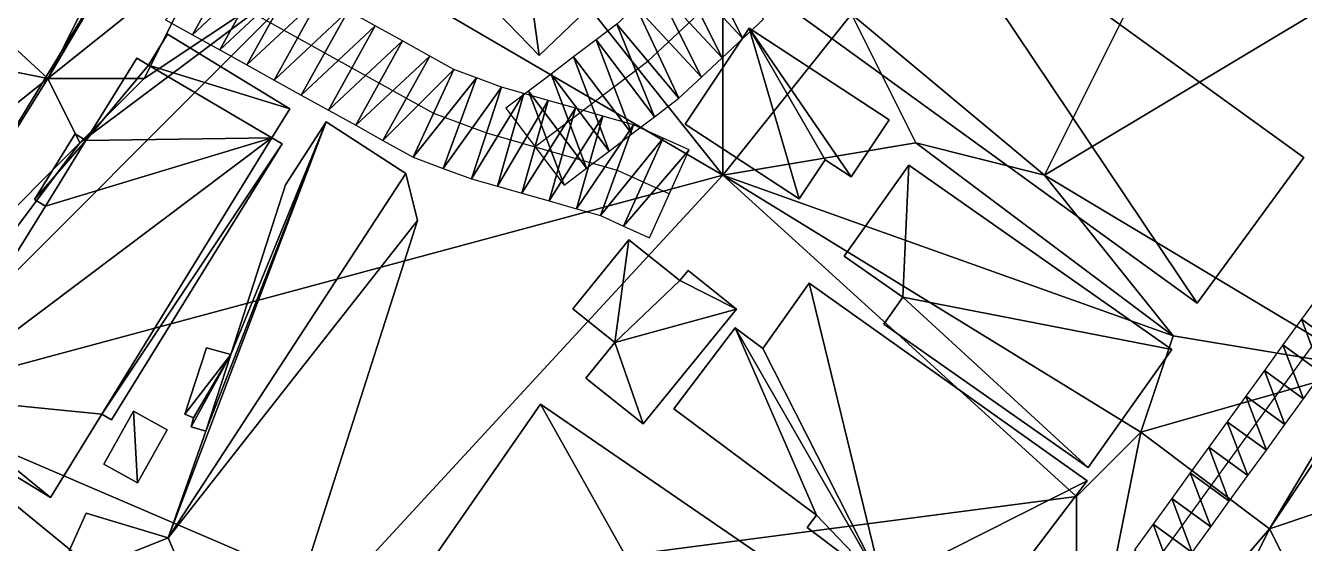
# Model space of a CAD drawing. Header units: metres. Extents: x -1103 to 901, y -902 to 905.
# Drawn here: x -1029.4 to -949.8, y 29.1 to 61.3 of the extents above; entities that cross this region are included whole.
import ezdxf

# ---------------------------------------------------------------- set-up
doc = ezdxf.new("R2010")
doc.units = ezdxf.units.M
for name, color, linetype in [('OSM_BUILDING_FOOTPRINTS', 7, 'CONTINUOUS'), ('OSM_BUILDING_ROOFS', 1, 'CONTINUOUS'), ('OSM_BUILDING_WALLS', 8, 'CONTINUOUS'), ('OSM_ROAD_AXES', 2, 'CONTINUOUS'), ('OSM_ROAD_SURFACE', 9, 'CONTINUOUS'), ('OSM_TERRAIN', 3, 'CONTINUOUS')]:
    doc.layers.add(name, color=color, linetype=linetype)

msp = doc.modelspace()

# ---------------------------------------------------------------- linework, layer by layer
at = {"layer": 'OSM_BUILDING_FOOTPRINTS'}
for points in [[(-1003.226, 65.416, 16.668), (-998.838, 69.618, 16.668), (-1001.7, 72.571, 16.668), (-1000.098, 74.108, 16.668), (-1001.402, 75.446, 16.668), (-998.926, 77.824, 16.668), (-999.645, 78.565, 16.668), (-996.262, 81.805, 16.668), (-994.295, 79.77, 16.668), (-991.443, 76.829, 16.668), (-988.878, 79.284, 16.668), (-988.536, 78.93, 16.668), (-983.02, 73.246, 16.668), (-997.433, 59.444, 16.668), (-1003.226, 65.416, 16.668)], [(-981.173, 61.899, 17.627), (-974.541, 70.946, 17.627), (-949.858, 53.097, 17.627), (-956.501, 44.039, 17.627), (-981.173, 61.899, 17.627)], [(-1038.399, 58.547, 16.059), (-1032.275, 68.589, 16.059), (-1024.559, 63.955, 16.059), (-1037.315, 43.032, 16.059), (-1045.207, 47.776, 16.059), (-1040.908, 54.831, 16.059), (-1041.659, 55.285, 16.059), (-1039.327, 59.1, 16.059), (-1038.399, 58.547, 16.059)], [(-1020.547, 60.759, 16.593), (-1012.953, 56.126, 16.593), (-1014.069, 54.323, 16.593), (-1013.428, 53.936, 16.593), (-1024.05, 36.772, 16.593), (-1024.636, 37.126, 16.593), (-1027.842, 31.951, 16.593), (-1031.235, 34.019, 16.593), (-1032.716, 31.63, 16.593), (-1038.542, 35.191, 16.593), (-1036.353, 38.719, 16.593), (-1035.502, 38.199, 16.593), (-1028.152, 50.065, 16.593), (-1028.826, 50.485, 16.593), (-1026.295, 54.566, 16.593), (-1025.643, 54.157, 16.593), (-1022.47, 59.277, 16.593), (-1021.741, 58.824, 16.593), (-1020.547, 60.759, 16.593)], [(-988.347, 55.164, 17.17), (-984.379, 61.136, 17.17), (-975.658, 55.43, 17.17), (-978.023, 51.88, 17.17), (-979.648, 52.941, 17.17), (-981.251, 50.52, 17.17), (-988.347, 55.164, 17.17)], [(-1013.218, 51.382, 16.918), (-1010.676, 55.308, 16.918), (-1005.735, 52.089, 16.918), (-1004.994, 49.17, 16.918), (-1015.24, 17.187, 16.918), (-1027.576, 26.598, 16.918), (-1025.609, 30.966, 16.918), (-1020.513, 29.44, 16.918), (-1018.17, 36.076, 16.918), (-1019.076, 36.341, 16.918), (-1018.944, 36.905, 16.918), (-1019.485, 37.137, 16.918), (-1018.137, 41.262, 16.918), (-1016.622, 40.842, 16.918), (-1013.218, 51.382, 16.918)], [(-978.454, 46.959, 17.073), (-974.442, 52.61, 17.073), (-958.071, 41.153, 17.073), (-963.277, 33.821, 17.073), (-976, 42.734, 17.073), (-974.817, 44.404, 17.073), (-978.454, 46.959, 17.073)], [(-995.344, 43.685, 17), (-991.851, 47.976, 17), (-988.679, 45.432, 17), (-988.159, 46.063, 17), (-985.164, 43.663, 17), (-990.967, 36.519, 17), (-994.526, 39.372, 17), (-992.724, 41.584, 17), (-995.344, 43.685, 17)], [(-989.054, 37.47, 17.023), (-985.252, 42.491, 17.023), (-983.528, 41.208, 17.023), (-980.632, 45.278, 17.023), (-963.354, 32.98, 17.023), (-966.737, 28.501, 17.023), (-966.118, 28.048, 17.023), (-970.539, 22.209, 17.023), (-973.645, 24.52, 17.023), (-973.988, 24.067, 17.023), (-976.53, 25.958, 17.023), (-976.077, 26.566, 17.023), (-980.764, 30.071, 17.023), (-980.178, 30.846, 17.023), (-989.054, 37.47, 17.023)], [(-1005.602, 25.88, 17.048), (-997.345, 37.757, 17.048), (-973.081, 21.103, 17.048), (-981.338, 9.225, 17.048), (-1005.602, 25.88, 17.048)], [(-1024.526, 34.019, 16.979), (-1022.669, 37.325, 16.979), (-1020.569, 36.164, 16.979), (-1022.425, 32.858, 16.979), (-1024.526, 34.019, 16.979)]]:
    msp.add_polyline3d(points, close=True, dxfattribs=at)
at = {"layer": 'OSM_BUILDING_ROOFS'}
for points in [[(-998.838, 69.618, 28.268), (-997.433, 59.444, 28.268), (-983.02, 73.246, 28.268)], [(-974.541, 70.946, 35.627), (-981.173, 61.899, 35.627), (-956.501, 44.039, 35.627)], [(-974.541, 70.946, 35.627), (-956.501, 44.039, 35.627), (-949.858, 53.097, 35.627)], [(-998.838, 69.618, 28.268), (-1003.226, 65.416, 28.268), (-997.433, 59.444, 28.268)], [(-1038.399, 58.547, 30.859), (-1024.559, 63.955, 30.859), (-1032.275, 68.589, 30.859)], [(-1038.399, 58.547, 30.859), (-1037.315, 43.032, 30.859), (-1024.559, 63.955, 30.859)], [(-1012.953, 56.126, 28.193), (-1020.547, 60.759, 28.193), (-1021.741, 58.824, 28.193)], [(-984.379, 61.136, 28.77), (-988.347, 55.164, 28.77), (-981.251, 50.52, 28.77)], [(-984.379, 61.136, 28.77), (-981.251, 50.52, 28.77), (-979.648, 52.941, 28.77)], [(-984.379, 61.136, 28.77), (-979.648, 52.941, 28.77), (-978.023, 51.88, 28.77)], [(-984.379, 61.136, 28.77), (-978.023, 51.88, 28.77), (-975.658, 55.43, 28.77)], [(-1021.741, 58.824, 28.193), (-1022.47, 59.277, 28.193), (-1025.643, 54.157, 28.193)], [(-1014.069, 54.323, 28.193), (-1021.741, 58.824, 28.193), (-1025.643, 54.157, 28.193)], [(-1014.069, 54.323, 28.193), (-1012.953, 56.126, 28.193), (-1021.741, 58.824, 28.193)], [(-1020.513, 29.44, 38.118), (-1005.735, 52.089, 38.118), (-1010.676, 55.308, 38.118)], [(-1010.676, 55.308, 38.118), (-1018.17, 36.076, 38.118), (-1020.513, 29.44, 38.118)], [(-1010.676, 55.308, 38.118), (-1016.622, 40.842, 38.118), (-1018.17, 36.076, 38.118)], [(-1010.676, 55.308, 38.118), (-1013.218, 51.382, 38.118), (-1016.622, 40.842, 38.118)], [(-1014.069, 54.323, 28.193), (-1028.152, 50.065, 28.193), (-1035.502, 38.199, 28.193)], [(-1014.069, 54.323, 28.193), (-1035.502, 38.199, 28.193), (-1024.636, 37.126, 28.193)], [(-1025.643, 54.157, 28.193), (-1026.295, 54.566, 28.193), (-1028.826, 50.485, 28.193)], [(-1025.643, 54.157, 28.193), (-1028.826, 50.485, 28.193), (-1028.152, 50.065, 28.193)], [(-1014.069, 54.323, 28.193), (-1025.643, 54.157, 28.193), (-1028.152, 50.065, 28.193)], [(-1024.636, 37.126, 28.193), (-1013.428, 53.936, 28.193), (-1014.069, 54.323, 28.193)], [(-1024.636, 37.126, 28.193), (-1024.05, 36.772, 28.193), (-1013.428, 53.936, 28.193)], [(-974.442, 52.61, 28.673), (-978.454, 46.959, 28.673), (-974.817, 44.404, 28.673)], [(-974.817, 44.404, 28.673), (-958.071, 41.153, 28.673), (-974.442, 52.61, 28.673)], [(-1020.513, 29.44, 38.118), (-1004.994, 49.17, 38.118), (-1005.735, 52.089, 38.118)], [(-1020.513, 29.44, 38.118), (-1015.24, 17.187, 38.118), (-1004.994, 49.17, 38.118)], [(-991.851, 47.976, 28.6), (-995.344, 43.685, 28.6), (-992.724, 41.584, 28.6)], [(-988.679, 45.432, 28.6), (-991.851, 47.976, 28.6), (-992.724, 41.584, 28.6)], [(-988.679, 45.432, 28.6), (-992.724, 41.584, 28.6), (-985.164, 43.663, 28.6)], [(-985.164, 43.663, 28.6), (-988.159, 46.063, 28.6), (-988.679, 45.432, 28.6)], [(-976.077, 26.566, 25.423), (-980.632, 45.278, 25.423), (-983.528, 41.208, 25.423)], [(-976.077, 26.566, 25.423), (-963.354, 32.98, 25.423), (-980.632, 45.278, 25.423)], [(-974.817, 44.404, 28.673), (-976, 42.734, 28.673), (-963.277, 33.821, 28.673)], [(-974.817, 44.404, 28.673), (-963.277, 33.821, 28.673), (-958.071, 41.153, 28.673)], [(-992.724, 41.584, 28.6), (-990.967, 36.519, 28.6), (-985.164, 43.663, 28.6)], [(-985.252, 42.491, 25.423), (-989.054, 37.47, 25.423), (-980.178, 30.846, 25.423)], [(-976.077, 26.566, 25.423), (-983.528, 41.208, 25.423), (-985.252, 42.491, 25.423)], [(-976.077, 26.566, 25.423), (-985.252, 42.491, 25.423), (-980.178, 30.846, 25.423)], [(-992.724, 41.584, 28.6), (-994.526, 39.372, 28.6), (-990.967, 36.519, 28.6)], [(-1016.622, 40.842, 38.118), (-1018.137, 41.262, 38.118), (-1019.485, 37.137, 38.118)], [(-1016.622, 40.842, 38.118), (-1019.485, 37.137, 38.118), (-1018.944, 36.905, 38.118)], [(-1016.622, 40.842, 38.118), (-1018.944, 36.905, 38.118), (-1019.076, 36.341, 38.118)], [(-1016.622, 40.842, 38.118), (-1019.076, 36.341, 38.118), (-1018.17, 36.076, 38.118)], [(-1035.502, 38.199, 28.193), (-1031.235, 34.019, 28.193), (-1027.842, 31.951, 28.193)], [(-1035.502, 38.199, 28.193), (-1027.842, 31.951, 28.193), (-1024.636, 37.126, 28.193)], [(-997.345, 37.757, 25.448), (-1005.602, 25.88, 25.448), (-981.338, 9.225, 25.448)], [(-997.345, 37.757, 25.448), (-981.338, 9.225, 25.448), (-973.081, 21.103, 25.448)], [(-1022.669, 37.325, 26.979), (-1024.526, 34.019, 26.979), (-1022.425, 32.858, 26.979)], [(-1022.669, 37.325, 26.979), (-1022.425, 32.858, 26.979), (-1020.569, 36.164, 26.979)], [(-976.077, 26.566, 25.423), (-966.737, 28.501, 25.423), (-963.354, 32.98, 25.423)], [(-1020.513, 29.44, 38.118), (-1025.609, 30.966, 38.118), (-1027.576, 26.598, 38.118)], [(-980.178, 30.846, 25.423), (-980.764, 30.071, 25.423), (-976.077, 26.566, 25.423)], [(-1020.513, 29.44, 38.118), (-1027.576, 26.598, 38.118), (-1015.24, 17.187, 38.118)]]:
    msp.add_3dface(points, dxfattribs=at)
at = {"layer": 'OSM_BUILDING_WALLS'}
for points in [[(-997.433, 59.444, 16.668), (-983.02, 73.246, 16.668), (-983.02, 73.246, 28.268)], [(-997.433, 59.444, 16.668), (-983.02, 73.246, 28.268), (-997.433, 59.444, 28.268)], [(-949.858, 53.097, 17.627), (-974.541, 70.946, 17.627), (-974.541, 70.946, 35.627)], [(-949.858, 53.097, 17.627), (-974.541, 70.946, 35.627), (-949.858, 53.097, 35.627)], [(-1003.226, 65.416, 16.668), (-997.433, 59.444, 16.668), (-997.433, 59.444, 28.268)], [(-1003.226, 65.416, 16.668), (-997.433, 59.444, 28.268), (-1003.226, 65.416, 28.268)], [(-1037.315, 43.032, 16.059), (-1024.559, 63.955, 16.059), (-1024.559, 63.955, 30.859)], [(-1037.315, 43.032, 16.059), (-1024.559, 63.955, 30.859), (-1037.315, 43.032, 30.859)], [(-981.173, 61.899, 17.627), (-956.501, 44.039, 17.627), (-956.501, 44.039, 35.627)], [(-981.173, 61.899, 17.627), (-956.501, 44.039, 35.627), (-981.173, 61.899, 35.627)], [(-1020.547, 60.759, 16.593), (-1021.741, 58.824, 16.593), (-1021.741, 58.824, 28.193)], [(-1020.547, 60.759, 16.593), (-1021.741, 58.824, 28.193), (-1020.547, 60.759, 28.193)], [(-1012.953, 56.126, 16.593), (-1020.547, 60.759, 16.593), (-1020.547, 60.759, 28.193)], [(-1012.953, 56.126, 16.593), (-1020.547, 60.759, 28.193), (-1012.953, 56.126, 28.193)], [(-984.379, 61.136, 17.17), (-988.347, 55.164, 17.17), (-988.347, 55.164, 28.77)], [(-984.379, 61.136, 17.17), (-988.347, 55.164, 28.77), (-984.379, 61.136, 28.77)], [(-975.658, 55.43, 17.17), (-984.379, 61.136, 17.17), (-984.379, 61.136, 28.77)], [(-975.658, 55.43, 17.17), (-984.379, 61.136, 28.77), (-975.658, 55.43, 28.77)], [(-1022.47, 59.277, 16.593), (-1025.643, 54.157, 16.593), (-1025.643, 54.157, 28.193)], [(-1022.47, 59.277, 16.593), (-1025.643, 54.157, 28.193), (-1022.47, 59.277, 28.193)], [(-1021.741, 58.824, 16.593), (-1022.47, 59.277, 16.593), (-1022.47, 59.277, 28.193)], [(-1021.741, 58.824, 16.593), (-1022.47, 59.277, 28.193), (-1021.741, 58.824, 28.193)], [(-1014.069, 54.323, 16.593), (-1012.953, 56.126, 16.593), (-1012.953, 56.126, 28.193)], [(-1014.069, 54.323, 16.593), (-1012.953, 56.126, 28.193), (-1014.069, 54.323, 28.193)], [(-1010.676, 55.308, 16.918), (-1013.218, 51.382, 16.918), (-1013.218, 51.382, 38.118)], [(-1010.676, 55.308, 16.918), (-1013.218, 51.382, 38.118), (-1010.676, 55.308, 38.118)], [(-1005.735, 52.089, 16.918), (-1010.676, 55.308, 16.918), (-1010.676, 55.308, 38.118)], [(-1005.735, 52.089, 16.918), (-1010.676, 55.308, 38.118), (-1005.735, 52.089, 38.118)], [(-988.347, 55.164, 17.17), (-981.251, 50.52, 17.17), (-981.251, 50.52, 28.77)], [(-988.347, 55.164, 17.17), (-981.251, 50.52, 28.77), (-988.347, 55.164, 28.77)], [(-978.023, 51.88, 17.17), (-975.658, 55.43, 17.17), (-975.658, 55.43, 28.77)], [(-978.023, 51.88, 17.17), (-975.658, 55.43, 28.77), (-978.023, 51.88, 28.77)], [(-1026.295, 54.566, 16.593), (-1028.826, 50.485, 16.593), (-1028.826, 50.485, 28.193)], [(-1026.295, 54.566, 16.593), (-1028.826, 50.485, 28.193), (-1026.295, 54.566, 28.193)], [(-1025.643, 54.157, 16.593), (-1026.295, 54.566, 16.593), (-1026.295, 54.566, 28.193)], [(-1025.643, 54.157, 16.593), (-1026.295, 54.566, 28.193), (-1025.643, 54.157, 28.193)], [(-1013.428, 53.936, 16.593), (-1014.069, 54.323, 16.593), (-1014.069, 54.323, 28.193)], [(-1013.428, 53.936, 16.593), (-1014.069, 54.323, 28.193), (-1013.428, 53.936, 28.193)], [(-1024.05, 36.772, 16.593), (-1013.428, 53.936, 16.593), (-1013.428, 53.936, 28.193)], [(-1024.05, 36.772, 16.593), (-1013.428, 53.936, 28.193), (-1024.05, 36.772, 28.193)], [(-981.251, 50.52, 17.17), (-979.648, 52.941, 17.17), (-979.648, 52.941, 28.77)], [(-981.251, 50.52, 17.17), (-979.648, 52.941, 28.77), (-981.251, 50.52, 28.77)], [(-979.648, 52.941, 17.17), (-978.023, 51.88, 17.17), (-978.023, 51.88, 28.77)], [(-979.648, 52.941, 17.17), (-978.023, 51.88, 28.77), (-979.648, 52.941, 28.77)], [(-974.442, 52.61, 17.073), (-978.454, 46.959, 17.073), (-978.454, 46.959, 28.673)], [(-974.442, 52.61, 17.073), (-978.454, 46.959, 28.673), (-974.442, 52.61, 28.673)], [(-958.071, 41.153, 17.073), (-974.442, 52.61, 17.073), (-974.442, 52.61, 28.673)], [(-958.071, 41.153, 17.073), (-974.442, 52.61, 28.673), (-958.071, 41.153, 28.673)], [(-956.501, 44.039, 17.627), (-949.858, 53.097, 17.627), (-949.858, 53.097, 35.627)], [(-956.501, 44.039, 17.627), (-949.858, 53.097, 35.627), (-956.501, 44.039, 35.627)], [(-1004.994, 49.17, 16.918), (-1005.735, 52.089, 16.918), (-1005.735, 52.089, 38.118)], [(-1004.994, 49.17, 16.918), (-1005.735, 52.089, 38.118), (-1004.994, 49.17, 38.118)], [(-1013.218, 51.382, 16.918), (-1016.622, 40.842, 16.918), (-1016.622, 40.842, 38.118)], [(-1013.218, 51.382, 16.918), (-1016.622, 40.842, 38.118), (-1013.218, 51.382, 38.118)], [(-1028.826, 50.485, 16.593), (-1028.152, 50.065, 16.593), (-1028.152, 50.065, 28.193)], [(-1028.826, 50.485, 16.593), (-1028.152, 50.065, 28.193), (-1028.826, 50.485, 28.193)], [(-1028.152, 50.065, 16.593), (-1035.502, 38.199, 16.593), (-1035.502, 38.199, 28.193)], [(-1028.152, 50.065, 16.593), (-1035.502, 38.199, 28.193), (-1028.152, 50.065, 28.193)], [(-1015.24, 17.187, 16.918), (-1004.994, 49.17, 16.918), (-1004.994, 49.17, 38.118)], [(-1015.24, 17.187, 16.918), (-1004.994, 49.17, 38.118), (-1015.24, 17.187, 38.118)], [(-991.851, 47.976, 17), (-995.344, 43.685, 17), (-995.344, 43.685, 28.6)], [(-991.851, 47.976, 17), (-995.344, 43.685, 28.6), (-991.851, 47.976, 28.6)], [(-988.679, 45.432, 17), (-991.851, 47.976, 17), (-991.851, 47.976, 28.6)], [(-988.679, 45.432, 17), (-991.851, 47.976, 28.6), (-988.679, 45.432, 28.6)], [(-978.454, 46.959, 17.073), (-974.817, 44.404, 17.073), (-974.817, 44.404, 28.673)], [(-978.454, 46.959, 17.073), (-974.817, 44.404, 28.673), (-978.454, 46.959, 28.673)], [(-988.159, 46.063, 17), (-988.679, 45.432, 17), (-988.679, 45.432, 28.6)], [(-988.159, 46.063, 17), (-988.679, 45.432, 28.6), (-988.159, 46.063, 28.6)], [(-985.164, 43.663, 17), (-988.159, 46.063, 17), (-988.159, 46.063, 28.6)], [(-985.164, 43.663, 17), (-988.159, 46.063, 28.6), (-985.164, 43.663, 28.6)], [(-980.632, 45.278, 17.023), (-983.528, 41.208, 17.023), (-983.528, 41.208, 25.423)], [(-980.632, 45.278, 17.023), (-983.528, 41.208, 25.423), (-980.632, 45.278, 25.423)], [(-963.354, 32.98, 17.023), (-980.632, 45.278, 17.023), (-980.632, 45.278, 25.423)], [(-963.354, 32.98, 17.023), (-980.632, 45.278, 25.423), (-963.354, 32.98, 25.423)], [(-974.817, 44.404, 17.073), (-976, 42.734, 17.073), (-976, 42.734, 28.673)], [(-974.817, 44.404, 17.073), (-976, 42.734, 28.673), (-974.817, 44.404, 28.673)], [(-995.344, 43.685, 17), (-992.724, 41.584, 17), (-992.724, 41.584, 28.6)], [(-995.344, 43.685, 17), (-992.724, 41.584, 28.6), (-995.344, 43.685, 28.6)], [(-990.967, 36.519, 17), (-985.164, 43.663, 17), (-985.164, 43.663, 28.6)], [(-990.967, 36.519, 17), (-985.164, 43.663, 28.6), (-990.967, 36.519, 28.6)], [(-985.252, 42.491, 17.023), (-989.054, 37.47, 17.023), (-989.054, 37.47, 25.423)], [(-985.252, 42.491, 17.023), (-989.054, 37.47, 25.423), (-985.252, 42.491, 25.423)], [(-983.528, 41.208, 17.023), (-985.252, 42.491, 17.023), (-985.252, 42.491, 25.423)], [(-983.528, 41.208, 17.023), (-985.252, 42.491, 25.423), (-983.528, 41.208, 25.423)], [(-976, 42.734, 17.073), (-963.277, 33.821, 17.073), (-963.277, 33.821, 28.673)], [(-976, 42.734, 17.073), (-963.277, 33.821, 28.673), (-976, 42.734, 28.673)], [(-992.724, 41.584, 17), (-994.526, 39.372, 17), (-994.526, 39.372, 28.6)], [(-992.724, 41.584, 17), (-994.526, 39.372, 28.6), (-992.724, 41.584, 28.6)], [(-1018.137, 41.262, 16.918), (-1019.485, 37.137, 16.918), (-1019.485, 37.137, 38.118)], [(-1018.137, 41.262, 16.918), (-1019.485, 37.137, 38.118), (-1018.137, 41.262, 38.118)], [(-1016.622, 40.842, 16.918), (-1018.137, 41.262, 16.918), (-1018.137, 41.262, 38.118)], [(-1016.622, 40.842, 16.918), (-1018.137, 41.262, 38.118), (-1016.622, 40.842, 38.118)], [(-963.277, 33.821, 17.073), (-958.071, 41.153, 17.073), (-958.071, 41.153, 28.673)], [(-963.277, 33.821, 17.073), (-958.071, 41.153, 28.673), (-963.277, 33.821, 28.673)], [(-994.526, 39.372, 17), (-990.967, 36.519, 17), (-990.967, 36.519, 28.6)], [(-994.526, 39.372, 17), (-990.967, 36.519, 28.6), (-994.526, 39.372, 28.6)], [(-997.345, 37.757, 17.048), (-1005.602, 25.88, 17.048), (-1005.602, 25.88, 25.448)], [(-997.345, 37.757, 17.048), (-1005.602, 25.88, 25.448), (-997.345, 37.757, 25.448)], [(-973.081, 21.103, 17.048), (-997.345, 37.757, 17.048), (-997.345, 37.757, 25.448)], [(-973.081, 21.103, 17.048), (-997.345, 37.757, 25.448), (-973.081, 21.103, 25.448)], [(-989.054, 37.47, 17.023), (-980.178, 30.846, 17.023), (-980.178, 30.846, 25.423)], [(-989.054, 37.47, 17.023), (-980.178, 30.846, 25.423), (-989.054, 37.47, 25.423)], [(-1027.842, 31.951, 16.593), (-1024.636, 37.126, 16.593), (-1024.636, 37.126, 28.193)], [(-1027.842, 31.951, 16.593), (-1024.636, 37.126, 28.193), (-1027.842, 31.951, 28.193)], [(-1024.636, 37.126, 16.593), (-1024.05, 36.772, 16.593), (-1024.05, 36.772, 28.193)], [(-1024.636, 37.126, 16.593), (-1024.05, 36.772, 28.193), (-1024.636, 37.126, 28.193)], [(-1022.669, 37.325, 16.979), (-1024.526, 34.019, 16.979), (-1024.526, 34.019, 26.979)], [(-1022.669, 37.325, 16.979), (-1024.526, 34.019, 26.979), (-1022.669, 37.325, 26.979)], [(-1020.569, 36.164, 16.979), (-1022.669, 37.325, 16.979), (-1022.669, 37.325, 26.979)], [(-1020.569, 36.164, 16.979), (-1022.669, 37.325, 26.979), (-1020.569, 36.164, 26.979)], [(-1019.485, 37.137, 16.918), (-1018.944, 36.905, 16.918), (-1018.944, 36.905, 38.118)], [(-1019.485, 37.137, 16.918), (-1018.944, 36.905, 38.118), (-1019.485, 37.137, 38.118)], [(-1018.944, 36.905, 16.918), (-1019.076, 36.341, 16.918), (-1019.076, 36.341, 38.118)], [(-1018.944, 36.905, 16.918), (-1019.076, 36.341, 38.118), (-1018.944, 36.905, 38.118)], [(-1022.425, 32.858, 16.979), (-1020.569, 36.164, 16.979), (-1020.569, 36.164, 26.979)], [(-1022.425, 32.858, 16.979), (-1020.569, 36.164, 26.979), (-1022.425, 32.858, 26.979)], [(-1018.17, 36.076, 16.918), (-1020.513, 29.44, 16.918), (-1020.513, 29.44, 38.118)], [(-1018.17, 36.076, 16.918), (-1020.513, 29.44, 38.118), (-1018.17, 36.076, 38.118)], [(-1019.076, 36.341, 16.918), (-1018.17, 36.076, 16.918), (-1018.17, 36.076, 38.118)], [(-1019.076, 36.341, 16.918), (-1018.17, 36.076, 38.118), (-1019.076, 36.341, 38.118)], [(-1031.235, 34.019, 16.593), (-1027.842, 31.951, 16.593), (-1027.842, 31.951, 28.193)], [(-1031.235, 34.019, 16.593), (-1027.842, 31.951, 28.193), (-1031.235, 34.019, 28.193)], [(-1024.526, 34.019, 16.979), (-1022.425, 32.858, 16.979), (-1022.425, 32.858, 26.979)], [(-1024.526, 34.019, 16.979), (-1022.425, 32.858, 26.979), (-1024.526, 34.019, 26.979)], [(-966.737, 28.501, 17.023), (-963.354, 32.98, 17.023), (-963.354, 32.98, 25.423)], [(-966.737, 28.501, 17.023), (-963.354, 32.98, 25.423), (-966.737, 28.501, 25.423)], [(-1025.609, 30.966, 16.918), (-1027.576, 26.598, 16.918), (-1027.576, 26.598, 38.118)], [(-1025.609, 30.966, 16.918), (-1027.576, 26.598, 38.118), (-1025.609, 30.966, 38.118)], [(-1020.513, 29.44, 16.918), (-1025.609, 30.966, 16.918), (-1025.609, 30.966, 38.118)], [(-1020.513, 29.44, 16.918), (-1025.609, 30.966, 38.118), (-1020.513, 29.44, 38.118)], [(-980.178, 30.846, 17.023), (-980.764, 30.071, 17.023), (-980.764, 30.071, 25.423)], [(-980.178, 30.846, 17.023), (-980.764, 30.071, 25.423), (-980.178, 30.846, 25.423)], [(-980.764, 30.071, 17.023), (-976.077, 26.566, 17.023), (-976.077, 26.566, 25.423)], [(-980.764, 30.071, 17.023), (-976.077, 26.566, 25.423), (-980.764, 30.071, 25.423)]]:
    msp.add_3dface(points, dxfattribs=at)
at = {"layer": 'OSM_ROAD_AXES'}
for points in [[(-813.689, 192.863, 18.856), (-836.681, 169.108, 18.771), (-861.474, 142.201, 17.045), (-893.839, 109.908, 18.312), (-915.128, 88.331, 19.102), (-917.527, 85.368, 19.253), (-919.505, 82.547, 19.404), (-941.877, 51.704, 20.365), (-958.026, 29.408, 19.506), (-997.962, -25.091, 21.081), (-1053.064, -103.91, 17.163), (-1060.204, -123.263, 17.236), (-1061.296, -250.242, 21.914)], [(-1052.493, 82.733, 18.002), (-1051.376, 82.114, 18.007), (-1004.01, 55.838, 18.897), (-1000.716, 54.622, 18.937), (-997.699, 53.759, 18.971), (-992.592, 52.3, 19.028), (-989.331, 50.829, 19.071)], [(-997.699, 53.759, 18.971), (-990.669, 59.079, 19.204), (-982.953, 66.29, 19.747), (-977.968, 73.633, 19.857)]]:
    msp.add_polyline3d(points, dxfattribs=at)
at = {"layer": 'OSM_ROAD_SURFACE'}
for points in [[(-984.763, 60.492, 19.508), (-987.573, 66.078, 19.592), (-988.859, 64.876, 19.512)], [(-984.763, 60.492, 19.508), (-983.477, 61.694, 19.625), (-987.573, 66.078, 19.592)], [(-1020.69, 61.661, 18.676), (-1018.999, 60.722, 18.829), (-1016.088, 65.969, 18.591)], [(-1018.999, 60.722, 18.829), (-1014.397, 65.031, 18.703), (-1016.088, 65.969, 18.591)], [(-1018.999, 60.722, 18.829), (-1017.307, 59.784, 18.824), (-1014.397, 65.031, 18.703)], [(-1017.307, 59.784, 18.824), (-1012.705, 64.092, 18.805), (-1014.397, 65.031, 18.703)], [(-986.048, 59.291, 19.392), (-988.859, 64.876, 19.512), (-990.145, 63.674, 19.433)], [(-986.048, 59.291, 19.392), (-984.763, 60.492, 19.508), (-988.859, 64.876, 19.512)], [(-1017.307, 59.784, 18.824), (-1015.615, 58.845, 18.82), (-1012.705, 64.092, 18.805)], [(-1015.615, 58.845, 18.82), (-1011.013, 63.154, 18.805), (-1012.705, 64.092, 18.805)], [(-987.334, 58.089, 19.313), (-990.145, 63.674, 19.433), (-991.431, 62.473, 19.354)], [(-987.334, 58.089, 19.313), (-986.048, 59.291, 19.392), (-990.145, 63.674, 19.433)], [(-1015.615, 58.845, 18.82), (-1013.924, 57.907, 18.844), (-1011.013, 63.154, 18.805)], [(-1013.924, 57.907, 18.844), (-1009.322, 62.215, 18.83), (-1011.013, 63.154, 18.805)], [(-1013.924, 57.907, 18.844), (-1012.232, 56.969, 18.869), (-1009.322, 62.215, 18.83)], [(-1012.232, 56.969, 18.869), (-1007.63, 61.277, 18.854), (-1009.322, 62.215, 18.83)], [(-988.737, 56.784, 19.227), (-991.431, 62.473, 19.354), (-992.6, 61.374, 19.281)], [(-988.737, 56.784, 19.227), (-987.334, 58.089, 19.313), (-991.431, 62.473, 19.354)], [(-1012.232, 56.969, 18.869), (-1010.541, 56.03, 18.893), (-1007.63, 61.277, 18.854)], [(-1010.541, 56.03, 18.893), (-1005.938, 60.339, 18.879), (-1007.63, 61.277, 18.854)], [(-990.264, 55.623, 19.124), (-992.6, 61.374, 19.281), (-993.885, 60.407, 19.195)], [(-990.264, 55.623, 19.124), (-988.737, 56.784, 19.227), (-992.6, 61.374, 19.281)], [(-1010.541, 56.03, 18.893), (-1008.849, 55.092, 18.917), (-1005.938, 60.339, 18.879)], [(-1008.849, 55.092, 18.917), (-1004.247, 59.4, 18.903), (-1005.938, 60.339, 18.879)], [(-991.67, 54.559, 19.059), (-993.885, 60.407, 19.195), (-995.291, 59.344, 19.086)], [(-991.67, 54.559, 19.059), (-990.264, 55.623, 19.124), (-993.885, 60.407, 19.195)], [(-1008.849, 55.092, 18.917), (-1007.157, 54.153, 18.942), (-1004.247, 59.4, 18.903)], [(-1007.157, 54.153, 18.942), (-1002.749, 58.561, 18.925), (-1004.247, 59.4, 18.903)], [(-993.076, 53.495, 19.06), (-995.291, 59.344, 19.086), (-996.697, 58.28, 18.978)], [(-993.076, 53.495, 19.06), (-991.67, 54.559, 19.059), (-995.291, 59.344, 19.086)], [(-1007.157, 54.153, 18.942), (-1005.271, 53.116, 18.969), (-1002.749, 58.561, 18.925)], [(-1005.271, 53.116, 18.969), (-1001.324, 58.044, 18.942), (-1002.749, 58.561, 18.925)], [(-994.482, 52.431, 19.062), (-996.697, 58.28, 18.978), (-998.103, 57.216, 18.977)], [(-994.482, 52.431, 19.062), (-993.076, 53.495, 19.06), (-996.697, 58.28, 18.978)], [(-1005.271, 53.116, 18.969), (-1003.403, 52.416, 18.992), (-1001.324, 58.044, 18.942)], [(-1003.403, 52.416, 18.992), (-999.778, 57.471, 18.961), (-1001.324, 58.044, 18.942)], [(-1003.403, 52.416, 18.992), (-1001.655, 51.773, 19.013), (-999.778, 57.471, 18.961)], [(-1001.655, 51.773, 19.013), (-998.383, 57.075, 18.976), (-999.778, 57.471, 18.961)], [(-1001.655, 51.773, 19.013), (-1000.032, 51.306, 19.031), (-998.383, 57.075, 18.976)], [(-1000.032, 51.306, 19.031), (-996.874, 56.644, 18.993), (-998.383, 57.075, 18.976)], [(-1000.032, 51.306, 19.031), (-998.523, 50.875, 19.048), (-996.874, 56.644, 18.993)], [(-995.888, 51.367, 19.063), (-998.103, 57.216, 18.977), (-999.509, 56.152, 18.978)], [(-998.523, 50.875, 19.048), (-995.172, 56.157, 19.013), (-996.874, 56.644, 18.993)], [(-995.888, 51.367, 19.063), (-994.482, 52.431, 19.062), (-998.103, 57.216, 18.977)], [(-998.523, 50.875, 19.048), (-996.821, 50.388, 19.067), (-995.172, 56.157, 19.013)], [(-996.821, 50.388, 19.067), (-993.47, 55.671, 19.032), (-995.172, 56.157, 19.013)], [(-996.821, 50.388, 19.067), (-995.119, 49.902, 19.086), (-993.47, 55.671, 19.032)], [(-995.119, 49.902, 19.086), (-991.559, 55.116, 19.053), (-993.47, 55.671, 19.032)], [(-995.119, 49.902, 19.086), (-993.625, 49.483, 19.103), (-991.559, 55.116, 19.053)], [(-993.625, 49.483, 19.103), (-989.728, 54.299, 19.084), (-991.559, 55.116, 19.053)], [(-993.625, 49.483, 19.103), (-992.195, 48.83, 19.123), (-989.728, 54.299, 19.084)], [(-992.195, 48.83, 19.123), (-988.097, 53.564, 19.119), (-989.728, 54.299, 19.084)], [(-992.195, 48.83, 19.123), (-990.564, 48.094, 19.145), (-988.097, 53.564, 19.119)], [(-948.86, 44.621, 20.117), (-950.013, 43.028, 20.115), (-947.584, 41.269, 20.141)], [(-950.013, 43.028, 20.115), (-951.167, 41.436, 19.924), (-948.737, 39.676, 20.01)], [(-950.013, 43.028, 20.115), (-948.737, 39.676, 20.01), (-947.584, 41.269, 20.141)], [(-951.167, 41.436, 19.924), (-952.32, 39.843, 19.808), (-949.891, 38.083, 19.961)], [(-951.167, 41.436, 19.924), (-949.891, 38.083, 19.961), (-948.737, 39.676, 20.01)], [(-952.32, 39.843, 19.808), (-953.474, 38.251, 19.761), (-951.044, 36.491, 19.912)], [(-952.32, 39.843, 19.808), (-951.044, 36.491, 19.912), (-949.891, 38.083, 19.961)], [(-953.474, 38.251, 19.761), (-954.627, 36.658, 19.713), (-952.198, 34.898, 19.862)], [(-953.474, 38.251, 19.761), (-952.198, 34.898, 19.862), (-951.044, 36.491, 19.912)], [(-954.627, 36.658, 19.713), (-955.781, 35.066, 19.663), (-953.351, 33.306, 19.813)], [(-954.627, 36.658, 19.713), (-953.351, 33.306, 19.813), (-952.198, 34.898, 19.862)], [(-955.781, 35.066, 19.663), (-956.934, 33.473, 19.612), (-954.505, 31.713, 19.762)], [(-955.781, 35.066, 19.663), (-954.505, 31.713, 19.762), (-953.351, 33.306, 19.813)], [(-956.934, 33.473, 19.612), (-958.088, 31.881, 19.546), (-955.658, 30.121, 19.696)], [(-956.934, 33.473, 19.612), (-955.658, 30.121, 19.696), (-954.505, 31.713, 19.762)], [(-958.088, 31.881, 19.546), (-959.239, 30.292, 19.481), (-956.814, 28.525, 19.63)], [(-958.088, 31.881, 19.546), (-956.814, 28.525, 19.63), (-955.658, 30.121, 19.696)], [(-959.239, 30.292, 19.481), (-960.411, 28.692, 19.414), (-957.991, 26.919, 19.563)], [(-959.239, 30.292, 19.481), (-957.991, 26.919, 19.563), (-956.814, 28.525, 19.63)]]:
    msp.add_3dface(points, dxfattribs=at)
at = {"layer": 'OSM_TERRAIN'}
for points in [[(-1028, 58, 18.195), (-1008, 98, 18.049), (-1054, 82, 18)], [(-1028, 58, 18.195), (-1008, 92, 18.238), (-1008, 98, 18.049)], [(-1018, 66, 18.479), (-1008, 92, 18.238), (-1028, 58, 18.195)], [(-1068, 66, 18.177), (-1028, 58, 18.195), (-1054, 82, 18)], [(-986, 52, 19.084), (-986, 68, 19.655), (-994, 62, 19.214)], [(-986, 52, 19.084), (-978, 62, 19.903), (-986, 68, 19.655)], [(-1048, 42, 18.106), (-1028, 58, 18.195), (-1068, 66, 18.177)], [(-1038, 38, 18.839), (-986, 52, 19.084), (-1010, 66, 18.73)], [(-1038, 38, 18.839), (-1010, 66, 18.73), (-1026, 54, 18.848)], [(-1022, 58, 18.856), (-1018, 66, 18.479), (-1028, 58, 18.195)], [(-1026, 54, 18.848), (-1010, 66, 18.73), (-1022, 58, 18.856)], [(-1022, 58, 18.856), (-1010, 66, 18.73), (-1018, 66, 18.479)], [(-1010, 66, 18.73), (-986, 52, 19.084), (-994, 62, 19.214)], [(-978, 62, 19.903), (-966, 52, 19.903), (-960, 64, 19.811)], [(-946, 40, 20.109), (-946, 64, 20.006), (-966, 52, 19.903)], [(-966, 52, 19.903), (-946, 64, 20.006), (-960, 64, 19.811)], [(-986, 52, 19.084), (-974, 54, 19.425), (-978, 62, 19.903)], [(-974, 54, 19.425), (-966, 52, 19.903), (-978, 62, 19.903)], [(-1048, 42, 18.106), (-1038, 42, 18.324), (-1028, 58, 18.195)], [(-1038, 42, 18.324), (-1026, 54, 18.848), (-1028, 58, 18.195)], [(-1026, 54, 18.848), (-1022, 58, 18.856), (-1028, 58, 18.195)], [(-1038, 38, 18.839), (-1026, 54, 18.848), (-1038, 42, 18.324)], [(-986, 52, 19.084), (-958, 42, 19.417), (-974, 54, 19.425)], [(-958, 42, 19.417), (-966, 52, 19.903), (-974, 54, 19.425)], [(-1010, 26, 19.207), (-986, 52, 19.084), (-1038, 38, 18.839)], [(-964, 32, 19.031), (-986, 52, 19.084), (-1010, 26, 19.207)], [(-964, 32, 19.031), (-960, 36, 19.372), (-986, 52, 19.084)], [(-960, 36, 19.372), (-958, 42, 19.417), (-986, 52, 19.084)], [(-958, 42, 19.417), (-946, 40, 20.109), (-966, 52, 19.903)], [(-958, 42, 19.417), (-960, 36, 19.372), (-946, 40, 20.109)], [(-946, 32, 21.811), (-944, 42, 20.291), (-952, 30, 19.866)], [(-952, 30, 19.866), (-944, 42, 20.291), (-946, 40, 20.109)], [(-952, 30, 19.866), (-946, 40, 20.109), (-960, 36, 19.372)], [(-1030, 26, 19.515), (-1024, 20, 19.794), (-1038, 38, 18.839)], [(-1024, 20, 19.794), (-1016, 20, 19.04), (-1038, 38, 18.839)], [(-1016, 20, 19.04), (-1010, 26, 19.207), (-1038, 38, 18.839)], [(-964, 16, 19.176), (-960, 36, 19.372), (-964, 32, 19.031)], [(-964, 16, 19.176), (-952, 30, 19.866), (-960, 36, 19.372)], [(-964, 16, 19.176), (-964, 32, 19.031), (-1010, 26, 19.207)], [(-950, 26, 21.845), (-946, 32, 21.811), (-952, 30, 19.866)], [(-950, 26, 21.845), (-928, 26, 21.977), (-946, 32, 21.811)], [(-964, 16, 19.176), (-954, 26, 20.078), (-952, 30, 19.866)], [(-954, 26, 20.078), (-950, 26, 21.845), (-952, 30, 19.866)]]:
    msp.add_3dface(points, dxfattribs=at)

doc.saveas('drawing.dxf')
